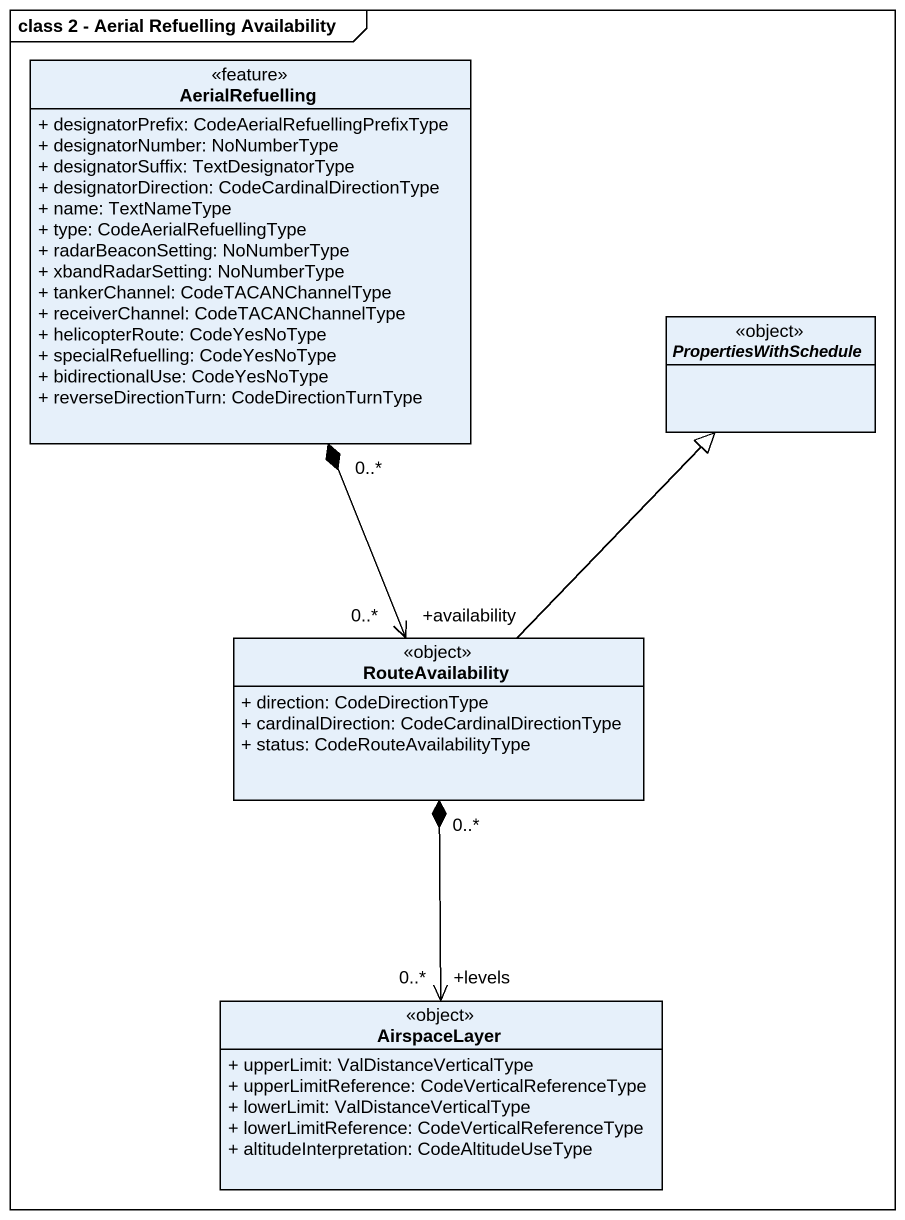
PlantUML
@startuml
mainframe class 2 - Aerial Refuelling Availability
hide circle
hide empty members
skinparam classAttributeIconSize 0
class AerialRefuelling <<feature>> {
  + designatorPrefix: CodeAerialRefuellingPrefixType
  + designatorNumber: NoNumberType
  + designatorSuffix: TextDesignatorType
  + designatorDirection: CodeCardinalDirectionType
  + name: TextNameType
  + type: CodeAerialRefuellingType
  + radarBeaconSetting: NoNumberType
  + xbandRadarSetting: NoNumberType
  + tankerChannel: CodeTACANChannelType
  + receiverChannel: CodeTACANChannelType
  + helicopterRoute: CodeYesNoType
  + specialRefuelling: CodeYesNoType
  + bidirectionalUse: CodeYesNoType
  + reverseDirectionTurn: CodeDirectionTurnType
}
abstract class PropertiesWithSchedule <<object>>
class RouteAvailability <<object>> {
  + direction: CodeDirectionType
  + cardinalDirection: CodeCardinalDirectionType
  + status: CodeRouteAvailabilityType
}
class AirspaceLayer <<object>> {
  + upperLimit: ValDistanceVerticalType
  + upperLimitReference: CodeVerticalReferenceType
  + lowerLimit: ValDistanceVerticalType
  + lowerLimitReference: CodeVerticalReferenceType
  + altitudeInterpretation: CodeAltitudeUseType
}
AerialRefuelling "0..*" *--> "+availability\n0..*" RouteAvailability
RouteAvailability -up-|> PropertiesWithSchedule
RouteAvailability "0..*" *--> "+levels\n0..*" AirspaceLayer
@enduml
